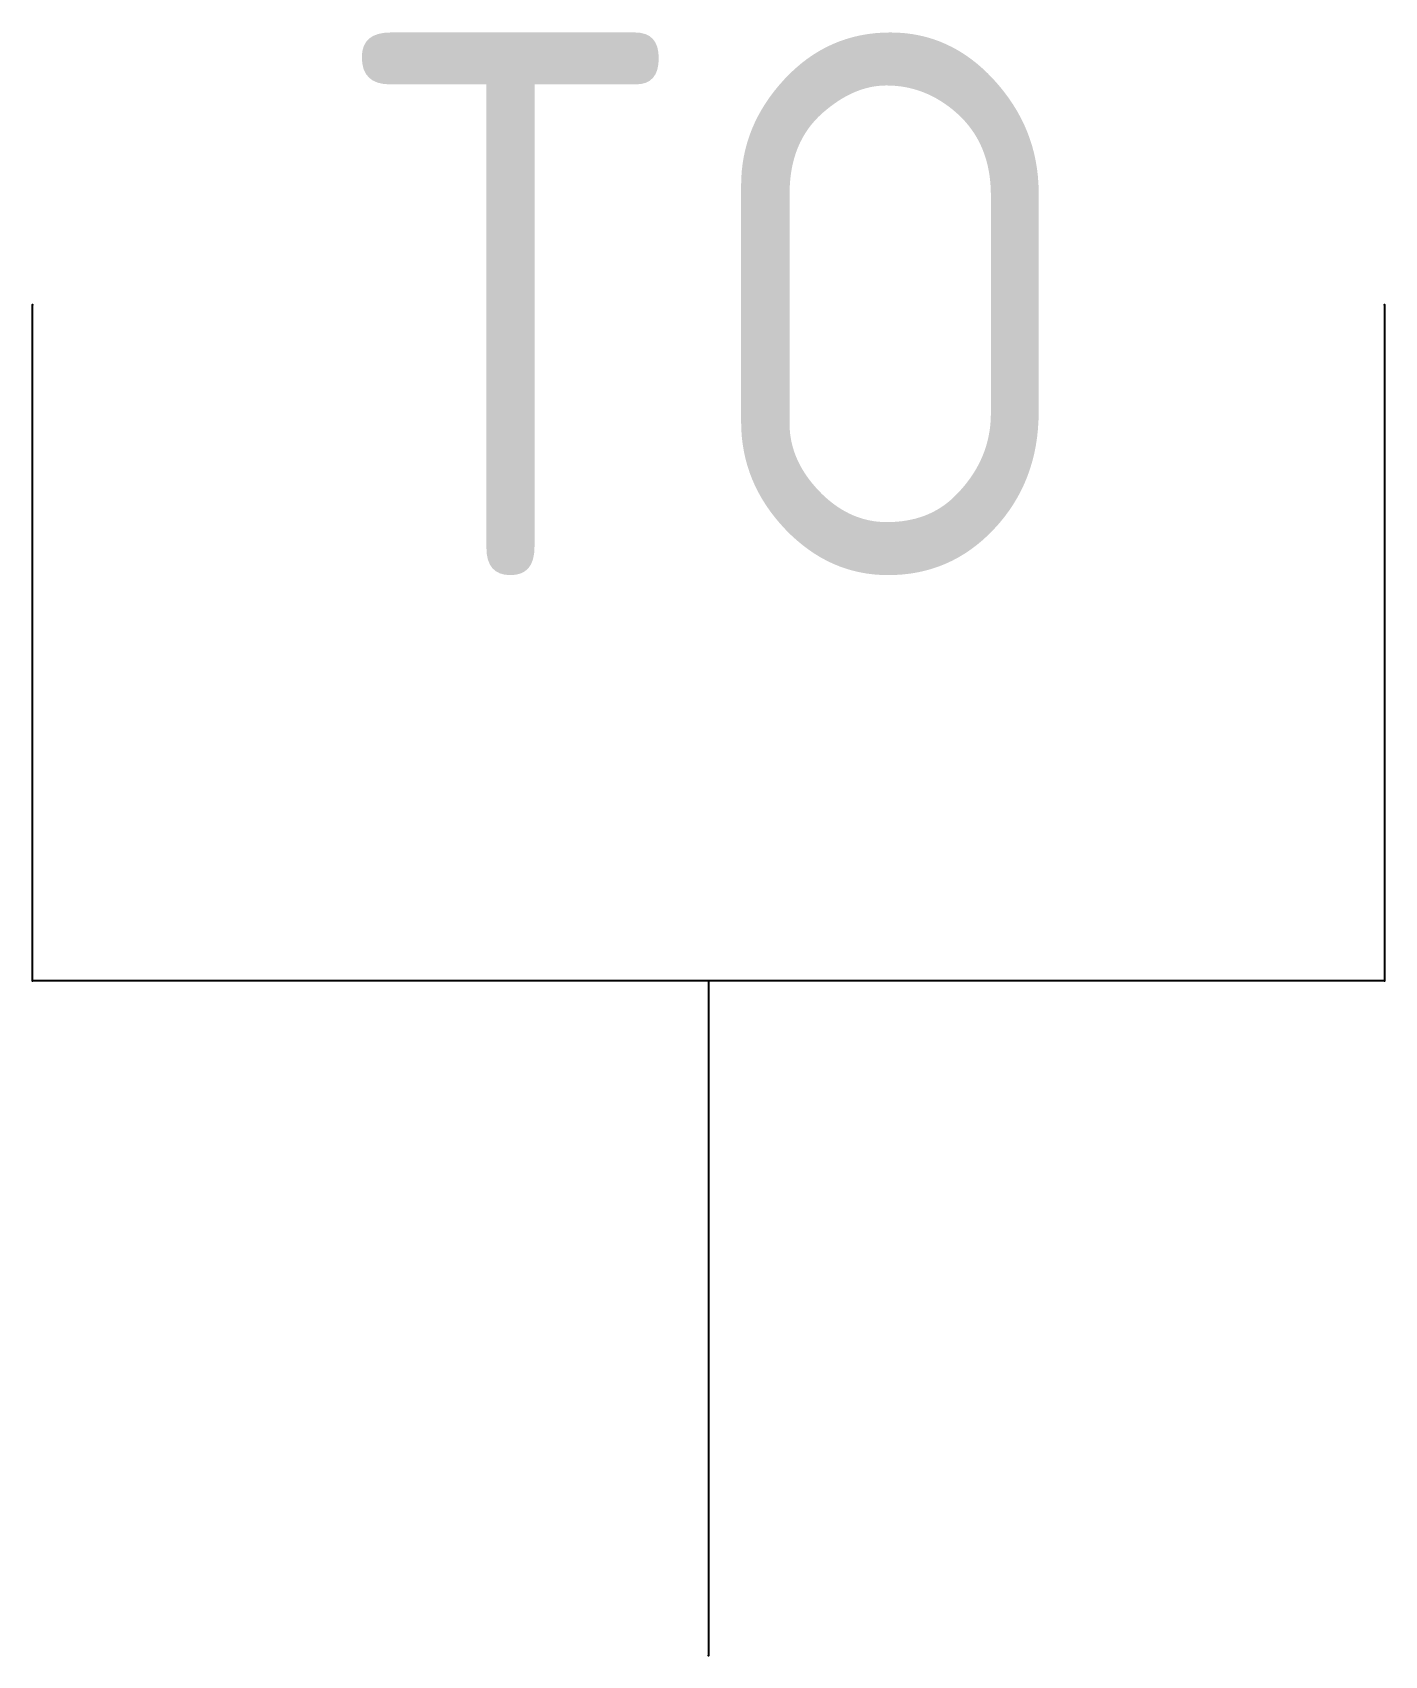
# Model space of a CAD drawing. Extents: x -239 to 261, y -146 to 455.
import ezdxf
from ezdxf.enums import TextEntityAlignment as Align

# ---------------------------------------------------------------- set-up
doc = ezdxf.new("R2010")
doc.units = 0
doc.header["$LTSCALE"] = 1000
doc.header["$MEASUREMENT"] = 0
doc.layers.add('EQUIP-通讯', color=3, linetype='Continuous')
doc.styles.add('_TEL_ATTDEF', font='GBENOR', dxfattribs={"width": 0.8, "height": 3, "bigfont": 'GBCBIG'})
doc.styles.add('_TEL_DIM', font='gbenor.shx', dxfattribs={"width": 0.8, "height": 3.5, "bigfont": 'gbcbig.shx'})

# ---------------------------------------------------------------- blocks, each defined once
blk = doc.blocks.new('$equip$00001847')
for p in [(-0.5, 0.999), (0.5, 0.999)]:
    blk.add_point(p)
at = {"layer": 'EQUIP-通讯', "color": 3}
for p, q in [((-0.5, 0.499), (-0.5, 0.999)), ((0.5, 0.999), (0.5, 0.499)), ((0.5, 0.499), (-0.5, 0.499)), ((0, 0.4995), (0, 0))]:
    blk.add_line(p, q, dxfattribs=at)
for p in [(-0.5, 0.499), (0.5, 0.499), (0, 0)]:
    blk.add_point(p, dxfattribs=at)
at = {"layer": 'EQUIP-通讯', "color": 7, "style": '_TEL_DIM'}
blk.add_attdef('$TEXT$', text='', height=0.4, dxfattribs=at).set_placement((0, 0.999), align=Align.MIDDLE_CENTER)
at = {"layer": 'EQUIP-通讯', "color": 3, "style": '_TEL_DIM', "flags": 1}
blk.add_attdef('A', text='', height=0.00002, dxfattribs=at).set_placement((0, 0), align=Align.MIDDLE_CENTER)

msp = doc.modelspace()

# ---------------------------------------------------------------- block references
at = {"layer": 'EQUIP-通讯', "color": 3}
ref = msp.add_blockref('$equip$00001847', (11.28, -145.58), dxfattribs=dict(at, xscale=500, yscale=500, zscale=500))
ref.add_attrib('$TEXT$', 'TO', dxfattribs={"color": 7, "height": 200, "style": '_TEL_ATTDEF'}).set_placement((11.28, 353.92), align=Align.MIDDLE_CENTER)

doc.saveas('drawing.dxf')
